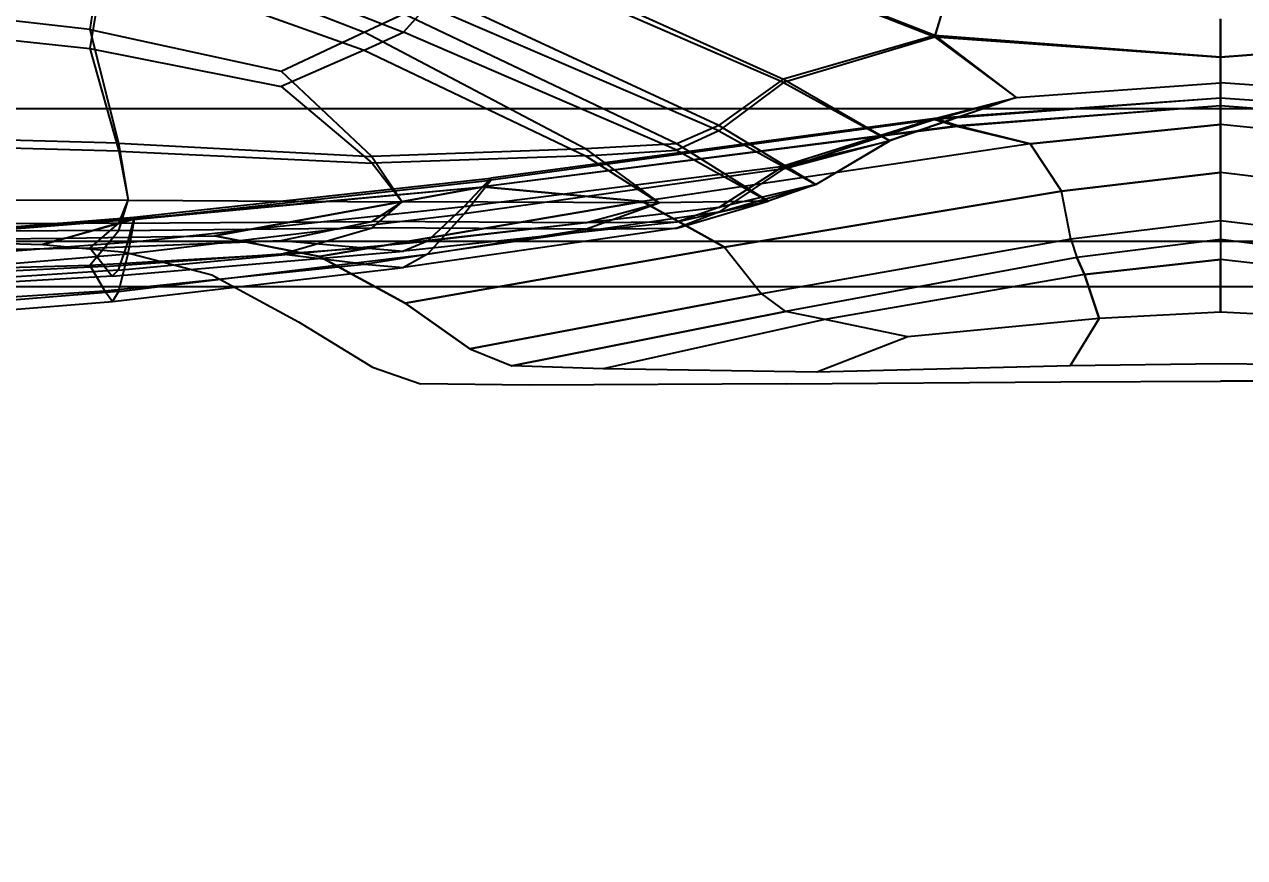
# Model space of a CAD drawing. Extents: x 11992 to 29481, y -6727 to 6811.
# Drawn here: x 12607.26 to 12612.011, y 1458.6 to 1461.844 of the extents above; entities that cross this region are included whole.
import ezdxf

# ---------------------------------------------------------------- set-up
doc = ezdxf.new("R2010")
doc.units = 0
doc.header["$MEASUREMENT"] = 0
doc.layers.get('0').update_dxf_attribs({"color": 8, "linetype": 'CONTINUOUS'})
doc.layers.add('zoylight 3编号', color=7, linetype='CONTINUOUS')
doc.styles.add('TFB MS 3mm at 1 to 25', font='arial.ttf', dxfattribs={"height": 75})

msp = doc.modelspace()

# ---------------------------------------------------------------- linework, layer by layer
for p, q in [((12610.8042, 1461.8001, -1734.6585), (12609.0757, 1462.4791, -1733.0153)), ((12610.8042, 1461.7946, -1746.2061), (12609.0762, 1462.4703, -1747.8495)), ((12607.6032, 1462.2571, -1748.4256), (12608.7357, 1461.8139, -1747.3925)), ((12607.5718, 1462.2106, -1732.7926), (12607.5145, 1461.8239, -1733.6074)), ((12607.5718, 1462.2106, -1732.7926), (12608.5822, 1461.8141, -1733.6269)), ((12608.9727, 1462.1913, -1733.2935), (12610.2158, 1461.6306, -1734.579)), ((12610.2153, 1461.6182, -1746.2865), (12608.9727, 1462.1579, -1747.5716)), ((12607.5727, 1462.1045, -1748.0768), (12607.515, 1461.7505, -1747.2641)), ((12607.5727, 1462.1045, -1748.0768), (12608.5831, 1461.7431, -1747.2428)), ((12610.8944, 1462.0967, -1734.0854), (12610.8042, 1461.8001, -1734.6585)), ((12610.8042, 1461.7946, -1746.2061), (12610.8944, 1462.0945, -1746.7798)), ((12609.964, 1461.4498, -1734.5709), (12608.8287, 1461.977, -1733.3963)), ((12608.8287, 1461.9178, -1747.47), (12608.7357, 1461.8139, -1747.3925)), ((12609.9631, 1461.4298, -1746.2958), (12608.8287, 1461.9178, -1747.47)), ((12607.5145, 1461.8239, -1733.6074), (12607.042, 1461.878, -1733.4942)), ((12608.5822, 1461.8141, -1733.6269), (12608.7352, 1461.8852, -1733.4754)), ((12609.8005, 1461.3795, -1734.5782), (12608.7352, 1461.8852, -1733.4754)), ((12611.9172, 1461.0793, -1736.9499), (12611.9172, 1461.8654, -1734.644)), ((12611.9172, 1461.8637, -1746.221), (12611.9172, 1460.9282, -1743.264)), ((12607.5145, 1461.8239, -1733.6074), (12608.2589, 1461.6618, -1733.9467)), ((12607.5145, 1461.8239, -1733.6074), (12607.6266, 1461.3809, -1734.5681)), ((12608.2589, 1461.6618, -1733.9467), (12608.5822, 1461.8141, -1733.6269)), ((12609.4443, 1461.3597, -1734.6087), (12608.5822, 1461.8141, -1733.6269)), ((12608.5831, 1461.7431, -1747.2428), (12608.7357, 1461.8139, -1747.3925)), ((12609.8, 1461.354, -1746.2895), (12608.7357, 1461.8139, -1747.3925)), ((12607.042, 1461.7998, -1747.3773), (12607.515, 1461.7505, -1747.2641)), ((12610.8042, 1461.7946, -1746.2061), (12610.2153, 1461.6182, -1746.2865)), ((12610.8042, 1461.8001, -1734.6585), (12610.2158, 1461.6306, -1734.579)), ((12611.9172, 1461.7169, -1734.9611), (12610.8042, 1461.8001, -1734.6585)), ((12610.8042, 1461.8001, -1734.6585), (12611.1213, 1461.5597, -1735.2368)), ((12611.9172, 1461.7147, -1745.903), (12610.8042, 1461.7946, -1746.2061)), ((12610.8042, 1461.7946, -1746.2061), (12611.1213, 1461.559, -1745.6267)), ((12613.0301, 1461.8003, -1734.6586), (12611.9172, 1461.7169, -1734.9611)), ((12613.0301, 1461.7984, -1746.2055), (12611.9172, 1461.7147, -1745.903)), ((12607.515, 1461.7505, -1747.2641), (12607.6271, 1461.3506, -1746.3029)), ((12607.515, 1461.7505, -1747.2641), (12608.2598, 1461.6027, -1746.9243)), ((12608.5831, 1461.7431, -1747.2428), (12608.2598, 1461.6027, -1746.9243)), ((12608.5831, 1461.7431, -1747.2428), (12609.4443, 1461.3316, -1746.2599)), ((12608.2589, 1461.6618, -1733.9467), (12608.6127, 1461.3299, -1734.6706)), ((12609.964, 1461.4498, -1734.5709), (12610.2158, 1461.6306, -1734.579)), ((12610.2158, 1461.6306, -1734.579), (12610.6297, 1461.3917, -1735.1922)), ((12608.2598, 1461.6027, -1746.9243), (12608.6132, 1461.3039, -1746.1994)), ((12610.2153, 1461.6182, -1746.2865), (12609.9631, 1461.4298, -1746.2958)), ((12610.2153, 1461.6182, -1746.2865), (12610.6297, 1461.3912, -1745.6721)), ((12611.1213, 1461.5597, -1735.2368), (12611.9172, 1461.6167, -1735.252)), ((12611.1213, 1461.559, -1745.6267), (12611.9172, 1461.616, -1745.6113)), ((12612.713, 1461.5616, -1735.2375), (12611.9172, 1461.6167, -1735.252)), ((12612.713, 1461.5612, -1745.6264), (12611.9172, 1461.616, -1745.6113)), ((12611.1213, 1461.5597, -1735.2368), (12610.6297, 1461.3917, -1735.1922)), ((12611.1213, 1461.559, -1745.6267), (12610.6297, 1461.3912, -1745.6721)), ((12610.8042, 1461.4739, -1735.8564), (12611.1213, 1461.5597, -1735.2368)), ((12610.8042, 1461.478, -1745.0057), (12611.1213, 1461.559, -1745.6267)), ((12611.9172, 1461.5571, -1745.3094), (12610.8042, 1461.478, -1745.0057)), ((12611.9172, 1461.5562, -1735.5539), (12610.8042, 1461.4739, -1735.8564)), ((12613.0301, 1461.4782, -1745.0057), (12611.9172, 1461.5571, -1745.3094)), ((12613.0301, 1461.4777, -1735.8578), (12611.9172, 1461.5562, -1735.5539)), ((12651.2496, 1461.5147, -1735.2257), (12606.2495, 1461.5147, -1735.2257)), ((12651.2496, 1461.5147, -1745.6397), (12606.2495, 1461.5147, -1745.6397)), ((12611.9172, 1461.5273, -1744.9604), (12610.8944, 1461.4484, -1744.361)), ((12611.9172, 1461.5266, -1735.9039), (12610.8944, 1461.447, -1736.5032)), ((12612.94, 1461.4484, -1744.361), (12611.9172, 1461.5273, -1744.9604)), ((12612.94, 1461.4489, -1736.5039), (12611.9172, 1461.5266, -1735.9039)), ((12610.8944, 1461.4484, -1744.361), (12609.0466, 1461.2114, -1742.5629)), ((12610.8944, 1461.447, -1736.5032), (12609.0466, 1461.2117, -1738.3024)), ((12610.8042, 1461.478, -1745.0057), (12609.0762, 1461.2446, -1743.2432)), ((12610.8042, 1461.4739, -1735.8564), (12609.0762, 1461.2374, -1737.6173)), ((12609.964, 1461.4498, -1734.5709), (12609.8005, 1461.3795, -1734.5782)), ((12610.3417, 1461.2209, -1735.1469), (12609.964, 1461.4498, -1734.5709)), ((12610.8042, 1461.4739, -1735.8564), (12610.2153, 1461.281, -1735.8378)), ((12610.8042, 1461.478, -1745.0057), (12610.2158, 1461.2915, -1745.0216)), ((12610.8944, 1461.4484, -1744.361), (12610.8042, 1461.478, -1745.0057)), ((12610.8042, 1461.4739, -1735.8564), (12610.8944, 1461.447, -1736.5032)), ((12611.1757, 1461.3795, -1744.0893), (12610.8944, 1461.4484, -1744.361)), ((12610.8944, 1461.447, -1736.5032), (12611.1757, 1461.3793, -1736.7762)), ((12611.9172, 1461.4546, -1744.5902), (12611.1757, 1461.3795, -1744.0893)), ((12611.1757, 1461.3793, -1736.7762), (12611.9172, 1461.4544, -1736.2753)), ((12612.6587, 1461.3795, -1744.0893), (12611.9172, 1461.4546, -1744.5902)), ((12612.6587, 1461.3797, -1736.7764), (12611.9172, 1461.4544, -1736.2753)), ((12607.6266, 1461.3809, -1734.5681), (12607.042, 1461.3979, -1734.534)), ((12609.9631, 1461.4298, -1746.2958), (12609.8, 1461.354, -1746.2895)), ((12609.9631, 1461.4298, -1746.2958), (12610.3417, 1461.2207, -1745.7182)), ((12610.2153, 1461.281, -1735.8378), (12610.6297, 1461.3917, -1735.1922)), ((12610.2158, 1461.2915, -1745.0216), (12610.6297, 1461.3912, -1745.6721)), ((12610.3417, 1461.2209, -1735.1469), (12610.6297, 1461.3917, -1735.1922)), ((12610.3417, 1461.2207, -1745.7182), (12610.6297, 1461.3912, -1745.6721)), ((12607.6271, 1461.3506, -1746.3029), (12607.042, 1461.3664, -1746.3374)), ((12607.6266, 1461.3809, -1734.5681), (12608.6127, 1461.3299, -1734.6706)), ((12607.6266, 1461.3809, -1734.5681), (12607.6643, 1461.1597, -1735.1313)), ((12607.6271, 1461.3506, -1746.3029), (12608.6132, 1461.3039, -1746.1994)), ((12607.6271, 1461.3506, -1746.3029), (12607.6643, 1461.1599, -1745.7354)), ((12609.4443, 1461.3597, -1734.6087), (12608.6127, 1461.3299, -1734.6706)), ((12609.8005, 1461.3795, -1734.5782), (12609.4443, 1461.3597, -1734.6087)), ((12609.4443, 1461.3597, -1734.6087), (12609.7313, 1461.1497, -1735.1277)), ((12609.4443, 1461.3316, -1746.2599), (12609.8, 1461.354, -1746.2895)), ((12611.1757, 1461.3795, -1744.0893), (12609.6665, 1461.1544, -1742.5864)), ((12611.1757, 1461.3793, -1736.7762), (12609.6665, 1461.1544, -1738.2794)), ((12609.8, 1461.354, -1746.2895), (12610.1553, 1461.1561, -1745.7354)), ((12610.1553, 1461.1563, -1735.1295), (12609.8005, 1461.3795, -1734.5782)), ((12611.1757, 1461.3795, -1744.0893), (12611.2978, 1461.1945, -1743.7868)), ((12611.1757, 1461.3793, -1736.7762), (12611.2978, 1461.1945, -1737.0791)), ((12608.6127, 1461.3299, -1734.6706), (12608.7309, 1461.1532, -1735.129)), ((12609.4443, 1461.3316, -1746.2599), (12608.6132, 1461.3039, -1746.1994)), ((12608.6132, 1461.3039, -1746.1994), (12608.7309, 1461.153, -1745.7366)), ((12608.9727, 1461.1344, -1743.6279), (12610.2158, 1461.2915, -1745.0216)), ((12609.4443, 1461.3316, -1746.2599), (12609.7313, 1461.1494, -1745.7372)), ((12609.964, 1461.1308, -1745.105), (12610.2158, 1461.2915, -1745.0216)), ((12607.6871, 1461.0929, -1741.907), (12609.0762, 1461.2446, -1743.2432)), ((12610.2153, 1461.281, -1735.8378), (12608.9727, 1461.106, -1737.2206)), ((12609.0762, 1461.2446, -1743.2432), (12608.9727, 1461.1344, -1743.6279)), ((12609.0466, 1461.2114, -1742.5629), (12609.0762, 1461.2446, -1743.2432)), ((12610.2153, 1461.281, -1735.8378), (12609.9631, 1461.1132, -1735.7516)), ((12611.9172, 1461.267, -1744.2248), (12611.2978, 1461.1945, -1743.7868)), ((12611.2978, 1461.1945, -1737.0791), (12611.9172, 1461.267, -1736.6412)), ((12612.5366, 1461.1945, -1743.7868), (12611.9172, 1461.267, -1744.2248)), ((12612.5366, 1461.1945, -1737.0791), (12611.9172, 1461.267, -1736.6412)), ((12607.68, 1461.0867, -1739.4111), (12609.0466, 1461.2117, -1738.3024)), ((12607.68, 1461.0848, -1741.455), (12609.0466, 1461.2114, -1742.5629)), ((12607.6876, 1461.0841, -1738.9522), (12609.0762, 1461.2374, -1737.6173)), ((12608.0009, 1461.0207, -1739.7557), (12609.0466, 1461.2117, -1738.3024)), ((12609.0466, 1461.2114, -1742.5629), (12608.0009, 1461.0207, -1741.11)), ((12608.9727, 1461.106, -1737.2206), (12609.0762, 1461.2374, -1737.6173)), ((12609.0762, 1461.2374, -1737.6173), (12609.0466, 1461.2117, -1738.3024)), ((12609.0466, 1461.2117, -1738.3024), (12609.6665, 1461.1544, -1738.2794)), ((12609.6665, 1461.1544, -1742.5864), (12609.0466, 1461.2114, -1742.5629)), ((12609.9631, 1461.1132, -1735.7516), (12610.3417, 1461.2209, -1735.1469)), ((12610.3417, 1461.2207, -1745.7182), (12609.964, 1461.1308, -1745.105)), ((12610.3417, 1461.2209, -1735.1469), (12610.1553, 1461.1563, -1735.1295)), ((12610.3417, 1461.2207, -1745.7182), (12610.1553, 1461.1561, -1745.7354)), ((12607.042, 1461.1618, -1745.735), (12607.6643, 1461.1599, -1745.7354)), ((12607.042, 1461.1618, -1735.132), (12607.6643, 1461.1597, -1735.1313)), ((12607.6271, 1461.0698, -1745.1371), (12607.6643, 1461.1599, -1745.7354)), ((12607.6271, 1461.0412, -1735.7182), (12607.6643, 1461.1597, -1735.1313)), ((12607.6643, 1461.1599, -1745.7354), (12608.7309, 1461.153, -1745.7366)), ((12607.6643, 1461.1597, -1735.1313), (12608.7309, 1461.1532, -1735.129)), ((12608.4086, 1460.9408, -1739.7501), (12609.6665, 1461.1544, -1738.2794)), ((12609.6665, 1461.1544, -1742.5864), (12608.4086, 1460.9408, -1741.1157)), ((12608.6127, 1461.0769, -1745.2512), (12608.7309, 1461.153, -1745.7366)), ((12608.6132, 1461.0524, -1735.6052), (12608.7309, 1461.1532, -1735.129)), ((12609.7313, 1461.1497, -1735.1277), (12608.7309, 1461.1532, -1735.129)), ((12609.7313, 1461.1494, -1745.7372), (12608.7309, 1461.153, -1745.7366)), ((12609.4443, 1461.0462, -1735.6716), (12609.7313, 1461.1497, -1735.1277)), ((12609.4443, 1461.0717, -1745.1828), (12609.7313, 1461.1494, -1745.7372)), ((12609.6665, 1461.1544, -1738.2794), (12609.986, 1460.9763, -1738.3929)), ((12609.986, 1460.9763, -1742.473), (12609.6665, 1461.1544, -1742.5864)), ((12610.1553, 1461.1563, -1735.1295), (12609.7313, 1461.1497, -1735.1277)), ((12610.1553, 1461.1561, -1745.7354), (12609.7313, 1461.1494, -1745.7372)), ((12609.8, 1461.0507, -1735.7083), (12610.1553, 1461.1563, -1735.1295)), ((12610.1553, 1461.1561, -1745.7354), (12609.8005, 1461.0736, -1745.1464)), ((12609.986, 1460.9763, -1738.3929), (12611.2978, 1461.1945, -1737.0791)), ((12611.2978, 1461.1945, -1743.7868), (12609.986, 1460.9763, -1742.473)), ((12611.334, 1461.008, -1743.5166), (12611.2978, 1461.1945, -1743.7868)), ((12611.334, 1461.008, -1737.3493), (12611.2978, 1461.1945, -1737.0791)), ((12607.6614, 1460.9949, -1742.3042), (12608.9727, 1461.1344, -1743.6279)), ((12607.6619, 1460.9503, -1738.5342), (12608.9727, 1461.106, -1737.2206)), ((12608.9727, 1461.1344, -1743.6279), (12608.8287, 1461.0002, -1743.8241)), ((12609.964, 1461.1308, -1745.105), (12608.8287, 1461.0002, -1743.8241)), ((12609.9631, 1461.1132, -1735.7516), (12608.8287, 1460.9489, -1737.0125)), ((12608.9727, 1461.106, -1737.2206), (12608.8287, 1460.9489, -1737.0125)), ((12609.9631, 1461.1132, -1735.7516), (12609.8, 1461.0507, -1735.7083)), ((12609.964, 1461.1308, -1745.105), (12609.8005, 1461.0736, -1745.1464)), ((12607.042, 1461.0424, -1741.4616), (12607.6871, 1461.0929, -1741.907)), ((12607.042, 1461.0452, -1739.7806), (12607.68, 1461.0867, -1739.4111)), ((12607.042, 1461.0426, -1741.0858), (12607.68, 1461.0848, -1741.455)), ((12607.6876, 1461.0841, -1738.9522), (12607.042, 1461.0331, -1739.3972)), ((12607.6271, 1461.0698, -1745.1371), (12607.042, 1461.0674, -1745.099)), ((12607.4182, 1461.0116, -1740.0327), (12607.68, 1461.0867, -1739.4111)), ((12607.4182, 1461.0111, -1740.8331), (12607.68, 1461.0848, -1741.455)), ((12607.5145, 1460.9732, -1744.0834), (12607.6271, 1461.0698, -1745.1371)), ((12607.6271, 1461.0698, -1745.1371), (12608.6127, 1461.0769, -1745.2512)), ((12607.6271, 1461.0412, -1735.7182), (12608.6132, 1461.0524, -1735.6052)), ((12607.6871, 1461.0929, -1741.907), (12607.6614, 1460.9949, -1742.3042)), ((12607.6876, 1461.0841, -1738.9522), (12607.6619, 1460.9503, -1738.5342)), ((12607.6871, 1461.0929, -1741.907), (12607.68, 1461.0848, -1741.455)), ((12607.68, 1461.0867, -1739.4111), (12607.6876, 1461.0841, -1738.9522)), ((12608.2589, 1461.0026, -1744.4584), (12608.6127, 1461.0769, -1745.2512)), ((12608.2598, 1460.9487, -1736.3823), (12608.6132, 1461.0524, -1735.6052)), ((12609.4443, 1461.0717, -1745.1828), (12608.5822, 1460.9744, -1744.1052)), ((12609.4443, 1461.0717, -1745.1828), (12608.6127, 1461.0769, -1745.2512)), ((12609.4443, 1461.0462, -1735.6716), (12608.6132, 1461.0524, -1735.6052)), ((12609.8005, 1461.0736, -1745.1464), (12608.7352, 1460.9604, -1743.9385)), ((12609.8005, 1461.0736, -1745.1464), (12609.4443, 1461.0717, -1745.1828)), ((12611.9172, 1461.0793, -1736.9499), (12611.334, 1461.008, -1737.3493)), ((12611.9172, 1461.0793, -1743.916), (12611.334, 1461.008, -1743.5166)), ((12612.5003, 1461.008, -1737.3493), (12611.9172, 1461.0793, -1736.9499)), ((12612.5003, 1461.008, -1743.5166), (12611.9172, 1461.0793, -1743.916)), ((12611.9172, 1461.0793, -1736.9499), (12611.9172, 1460.7231, -1738.6676)), ((12607.6271, 1461.0412, -1735.7182), (12607.042, 1461.0376, -1735.7559)), ((12607.042, 1461.0085, -1740.1251), (12607.4182, 1461.0116, -1740.0327)), ((12607.042, 1461.008, -1740.741), (12607.4182, 1461.0111, -1740.8331)), ((12607.3314, 1460.9866, -1740.433), (12607.4182, 1461.0116, -1740.0327)), ((12607.4182, 1461.0111, -1740.8331), (12607.3314, 1460.9866, -1740.433)), ((12607.4182, 1461.0111, -1740.8331), (12608.0009, 1461.0207, -1741.11)), ((12607.4182, 1461.0116, -1740.0327), (12608.0009, 1461.0207, -1739.7557)), ((12607.515, 1460.9067, -1736.7505), (12607.6271, 1461.0412, -1735.7182)), ((12608.0009, 1461.0207, -1739.7557), (12608.4086, 1460.9408, -1739.7501)), ((12608.4086, 1460.9408, -1741.1157), (12608.0009, 1461.0207, -1741.11)), ((12608.0009, 1461.0207, -1741.11), (12608.0009, 1461.0207, -1739.7557)), ((12608.5831, 1460.911, -1736.7283), (12609.4443, 1461.0462, -1735.6716)), ((12609.8, 1461.0507, -1735.7083), (12608.7357, 1460.8974, -1736.8934)), ((12609.4443, 1461.0462, -1735.6716), (12609.8, 1461.0507, -1735.7083)), ((12611.334, 1461.008, -1743.5166), (12610.13, 1460.7944, -1742.3184)), ((12611.334, 1461.008, -1737.3493), (12610.13, 1460.7944, -1738.5475)), ((12611.334, 1461.008, -1743.5166), (12611.3574, 1460.9363, -1743.3417)), ((12611.334, 1461.008, -1737.3493), (12611.3574, 1460.9363, -1737.5242)), ((12611.9172, 1461.0066, -1737.1497), (12611.3574, 1460.9363, -1737.5242)), ((12611.9172, 1461.0066, -1743.7162), (12611.3574, 1460.9363, -1743.3417)), ((12612.477, 1460.9363, -1737.5242), (12611.9172, 1461.0066, -1737.1497)), ((12612.477, 1460.9363, -1743.3417), (12611.9172, 1461.0066, -1743.7162)), ((12651.2496, 1460.999, -1737.8066), (12606.2495, 1460.999, -1737.8066)), ((12651.2496, 1460.999, -1743.0588), (12606.2495, 1460.999, -1743.0588)), ((12607.042, 1460.9964, -1740.4329), (12607.3314, 1460.9866, -1740.433)), ((12607.6614, 1460.9949, -1742.3042), (12607.042, 1460.9484, -1741.8629)), ((12607.5145, 1460.9732, -1744.0834), (12607.042, 1460.9635, -1743.9584)), ((12607.3314, 1460.9866, -1740.433), (12607.6523, 1460.957, -1740.4329)), ((12607.5145, 1460.9732, -1744.0834), (12608.2589, 1461.0026, -1744.4584)), ((12607.5718, 1460.9008, -1743.1845), (12607.5145, 1460.9732, -1744.0834)), ((12607.5718, 1460.9008, -1743.1845), (12608.5822, 1460.9744, -1744.1052)), ((12607.6018, 1460.8636, -1742.8004), (12608.7352, 1460.9604, -1743.9385)), ((12607.6252, 1460.8867, -1742.6131), (12608.8287, 1461.0002, -1743.8241)), ((12607.6614, 1460.9949, -1742.3042), (12607.6252, 1460.8867, -1742.6131)), ((12608.2589, 1461.0026, -1744.4584), (12608.5822, 1460.9744, -1744.1052)), ((12608.5822, 1460.9744, -1744.1052), (12608.7352, 1460.9604, -1743.9385)), ((12608.8287, 1461.0002, -1743.8241), (12608.7352, 1460.9604, -1743.9385)), ((12608.7419, 1460.7584, -1739.7788), (12609.986, 1460.9763, -1738.3929)), ((12609.986, 1460.9763, -1742.473), (12608.7419, 1460.7584, -1741.0871)), ((12609.986, 1460.9763, -1738.3929), (12610.13, 1460.7944, -1738.5475)), ((12609.986, 1460.9763, -1742.473), (12610.13, 1460.7944, -1742.3184)), ((12607.042, 1460.8986, -1738.9721), (12607.6619, 1460.9503, -1738.5342)), ((12607.515, 1460.9067, -1736.7505), (12608.2598, 1460.9487, -1736.3823)), ((12607.5727, 1460.8071, -1737.6315), (12608.5831, 1460.911, -1736.7283)), ((12607.6619, 1460.9503, -1738.5342), (12607.6261, 1460.8044, -1738.2043)), ((12607.6261, 1460.8044, -1738.2043), (12608.8287, 1460.9489, -1737.0125)), ((12607.6523, 1460.957, -1740.4329), (12607.9895, 1460.8695, -1740.4329)), ((12608.5831, 1460.911, -1736.7283), (12608.2598, 1460.9487, -1736.3823)), ((12608.7419, 1460.7584, -1741.0871), (12608.4086, 1460.9408, -1741.1157)), ((12608.4086, 1460.9408, -1739.7501), (12608.7419, 1460.7584, -1739.7788)), ((12608.4086, 1460.9408, -1739.7501), (12608.4086, 1460.9408, -1741.1157)), ((12608.5831, 1460.911, -1736.7283), (12608.7357, 1460.8974, -1736.8934)), ((12608.8287, 1460.9489, -1737.0125), (12608.7357, 1460.8974, -1736.8934)), ((12611.3574, 1460.9363, -1743.3417), (12610.223, 1460.7255, -1742.2183)), ((12611.3574, 1460.9363, -1737.5242), (12610.223, 1460.7255, -1738.6476)), ((12611.3874, 1460.8698, -1742.9615), (12611.3574, 1460.9363, -1743.3417)), ((12611.3574, 1460.9363, -1737.5242), (12611.3874, 1460.8698, -1737.9045)), ((12611.3874, 1460.8698, -1737.9045), (12611.9172, 1460.9282, -1737.6019)), ((12611.9172, 1460.9282, -1743.264), (12611.3874, 1460.8698, -1742.9615)), ((12612.4469, 1460.8698, -1737.9045), (12611.9172, 1460.9282, -1737.6019)), ((12612.4469, 1460.8698, -1742.9615), (12611.9172, 1460.9282, -1743.264)), ((12611.9172, 1460.7231, -1738.6676), (12611.9172, 1460.9282, -1743.264)), ((12607.042, 1460.8929, -1736.8732), (12607.515, 1460.9067, -1736.7505)), ((12607.5718, 1460.9008, -1743.1845), (12607.042, 1460.8762, -1742.8776)), ((12607.6252, 1460.8867, -1742.6131), (12607.042, 1460.849, -1742.2094)), ((12607.6018, 1460.8636, -1742.8004), (12607.042, 1460.8314, -1742.4211)), ((12607.5727, 1460.8071, -1737.6315), (12607.515, 1460.9067, -1736.7505)), ((12607.5718, 1460.9008, -1743.1845), (12607.6018, 1460.8636, -1742.8004)), ((12607.6252, 1460.8867, -1742.6131), (12607.6018, 1460.8636, -1742.8004)), ((12607.6032, 1460.7649, -1738.0098), (12608.7357, 1460.8974, -1736.8934)), ((12607.9895, 1460.8695, -1740.4329), (12608.3275, 1460.6857, -1740.4329)), ((12611.3874, 1460.8698, -1737.9045), (12610.3765, 1460.6945, -1738.8122)), ((12611.3874, 1460.8698, -1742.9615), (12610.3765, 1460.6945, -1742.0537)), ((12611.3874, 1460.8698, -1737.9045), (12611.4446, 1460.6993, -1738.7908)), ((12611.4446, 1460.6993, -1742.075), (12611.3874, 1460.8698, -1742.9615)), ((12651.2491, 1460.8228, -1740.4327), (12606.249, 1460.8228, -1740.4327)), ((12607.042, 1460.7725, -1737.9325), (12607.5727, 1460.8071, -1737.6315)), ((12607.6261, 1460.8044, -1738.2043), (12607.042, 1460.7563, -1738.6015)), ((12607.5727, 1460.8071, -1737.6315), (12607.6032, 1460.7649, -1738.0098)), ((12607.6261, 1460.8044, -1738.2043), (12607.6032, 1460.7649, -1738.0098)), ((12608.9942, 1460.5808, -1739.8177), (12610.13, 1460.7944, -1738.5475)), ((12610.13, 1460.7944, -1742.3184), (12608.9942, 1460.5808, -1741.0482)), ((12610.13, 1460.7944, -1738.5475), (12610.223, 1460.7255, -1738.6476)), ((12610.13, 1460.7944, -1742.3184), (12610.223, 1460.7255, -1742.2183)), ((12607.042, 1460.7205, -1738.3819), (12607.6032, 1460.7649, -1738.0098)), ((12608.9942, 1460.5808, -1741.0482), (12608.7419, 1460.7584, -1741.0871)), ((12608.7419, 1460.7584, -1739.7788), (12608.9942, 1460.5808, -1739.8177)), ((12608.7419, 1460.7584, -1739.7788), (12608.7419, 1460.7584, -1741.0871)), ((12610.223, 1460.7255, -1742.2183), (12609.1572, 1460.5145, -1741.023)), ((12609.1572, 1460.5145, -1739.8429), (12610.223, 1460.7255, -1738.6476)), ((12610.3765, 1460.6945, -1738.8122), (12610.223, 1460.7255, -1738.6476)), ((12610.3765, 1460.6945, -1742.0537), (12610.223, 1460.7255, -1742.2183)), ((12611.9172, 1460.7231, -1738.6676), (12611.4446, 1460.6993, -1738.7908)), ((12611.9172, 1460.7231, -1742.1982), (12611.4446, 1460.6993, -1742.075)), ((12612.3897, 1460.6993, -1742.075), (12611.9172, 1460.7231, -1742.1982)), ((12612.3897, 1460.6993, -1738.7908), (12611.9172, 1460.7231, -1738.6676)), ((12608.3275, 1460.6857, -1740.4329), (12608.6155, 1460.5095, -1740.4329)), ((12610.3765, 1460.6945, -1738.8122), (12609.5139, 1460.5033, -1739.8775)), ((12610.3765, 1460.6945, -1742.0537), (12609.5139, 1460.5033, -1740.9884)), ((12610.6998, 1460.627, -1739.1604), (12610.3765, 1460.6945, -1738.8122)), ((12610.6998, 1460.627, -1741.7055), (12610.3765, 1460.6945, -1742.0537)), ((12611.4446, 1460.6993, -1742.075), (12610.6998, 1460.627, -1741.7055)), ((12611.4446, 1460.6993, -1738.7908), (12610.6998, 1460.627, -1739.1604)), ((12611.3321, 1460.5143, -1741.0332), (12611.4446, 1460.6993, -1742.075)), ((12611.4446, 1460.6993, -1738.7908), (12611.3321, 1460.5143, -1739.8328)), ((12610.6998, 1460.627, -1739.1604), (12610.3455, 1460.4904, -1739.9449)), ((12610.6998, 1460.627, -1741.7055), (12610.3455, 1460.4904, -1740.921)), ((12608.9942, 1460.5808, -1741.0482), (12609.1572, 1460.5145, -1741.023)), ((12608.9942, 1460.5808, -1739.8177), (12609.1572, 1460.5145, -1739.8429)), ((12608.9942, 1460.5808, -1739.8177), (12608.9942, 1460.5808, -1741.0482)), ((12608.6155, 1460.5095, -1740.4329), (12608.802, 1460.4444, -1740.4329)), ((12609.5139, 1460.5033, -1740.9884), (12609.1572, 1460.5145, -1741.023)), ((12609.1572, 1460.5145, -1739.8429), (12609.1572, 1460.5145, -1741.023)), ((12609.5139, 1460.5033, -1739.8775), (12609.1572, 1460.5145, -1739.8429)), ((12610.3455, 1460.4904, -1740.921), (12609.5139, 1460.5033, -1740.9884)), ((12610.3455, 1460.4904, -1739.9449), (12609.5139, 1460.5033, -1739.8775)), ((12609.5139, 1460.5033, -1739.8775), (12609.5139, 1460.5033, -1740.9884)), ((12611.3321, 1460.5143, -1741.0332), (12610.3455, 1460.4904, -1740.921)), ((12611.3321, 1460.5143, -1739.8328), (12610.3455, 1460.4904, -1739.9449)), ((12610.3455, 1460.4904, -1739.9449), (12610.3455, 1460.4904, -1740.921)), ((12611.9172, 1460.5224, -1741.0706), (12611.3321, 1460.5143, -1741.0332)), ((12611.9172, 1460.5221, -1739.7953), (12611.3321, 1460.5143, -1739.8328)), ((12611.3321, 1460.5143, -1739.8328), (12611.3321, 1460.5143, -1741.0332)), ((12612.5022, 1460.5143, -1741.0332), (12611.9172, 1460.5224, -1741.0706)), ((12612.5022, 1460.5143, -1739.8328), (12611.9172, 1460.5221, -1739.7953)), ((12609.2264, 1460.4397, -1740.4329), (12608.802, 1460.4444, -1740.4329)), ((12610.2277, 1460.4451, -1740.4329), (12609.2264, 1460.4397, -1740.4329)), ((12610.2277, 1460.4451, -1740.4329), (12611.2949, 1460.4528, -1740.433)), ((12611.2949, 1460.4528, -1740.433), (12611.9172, 1460.4554, -1740.433)), ((12612.5394, 1460.4528, -1740.433), (12611.9172, 1460.4554, -1740.433))]:
    msp.add_line(p, q)

# ---------------------------------------------------------------- texts
at = {"layer": 'zoylight 3编号', "insert": (12454.958, 1533.6001, -2440.428), "char_height": 75, "width": 206.137453, "attachment_point": 1, "style": 'TFB MS 3mm at 1 to 25'}
msp.add_mtext('{\\fSimHei|b0|i0|c134|p49;\\W0.95494; \\W1;L2W}', dxfattribs=at)

doc.saveas('drawing.dxf')
